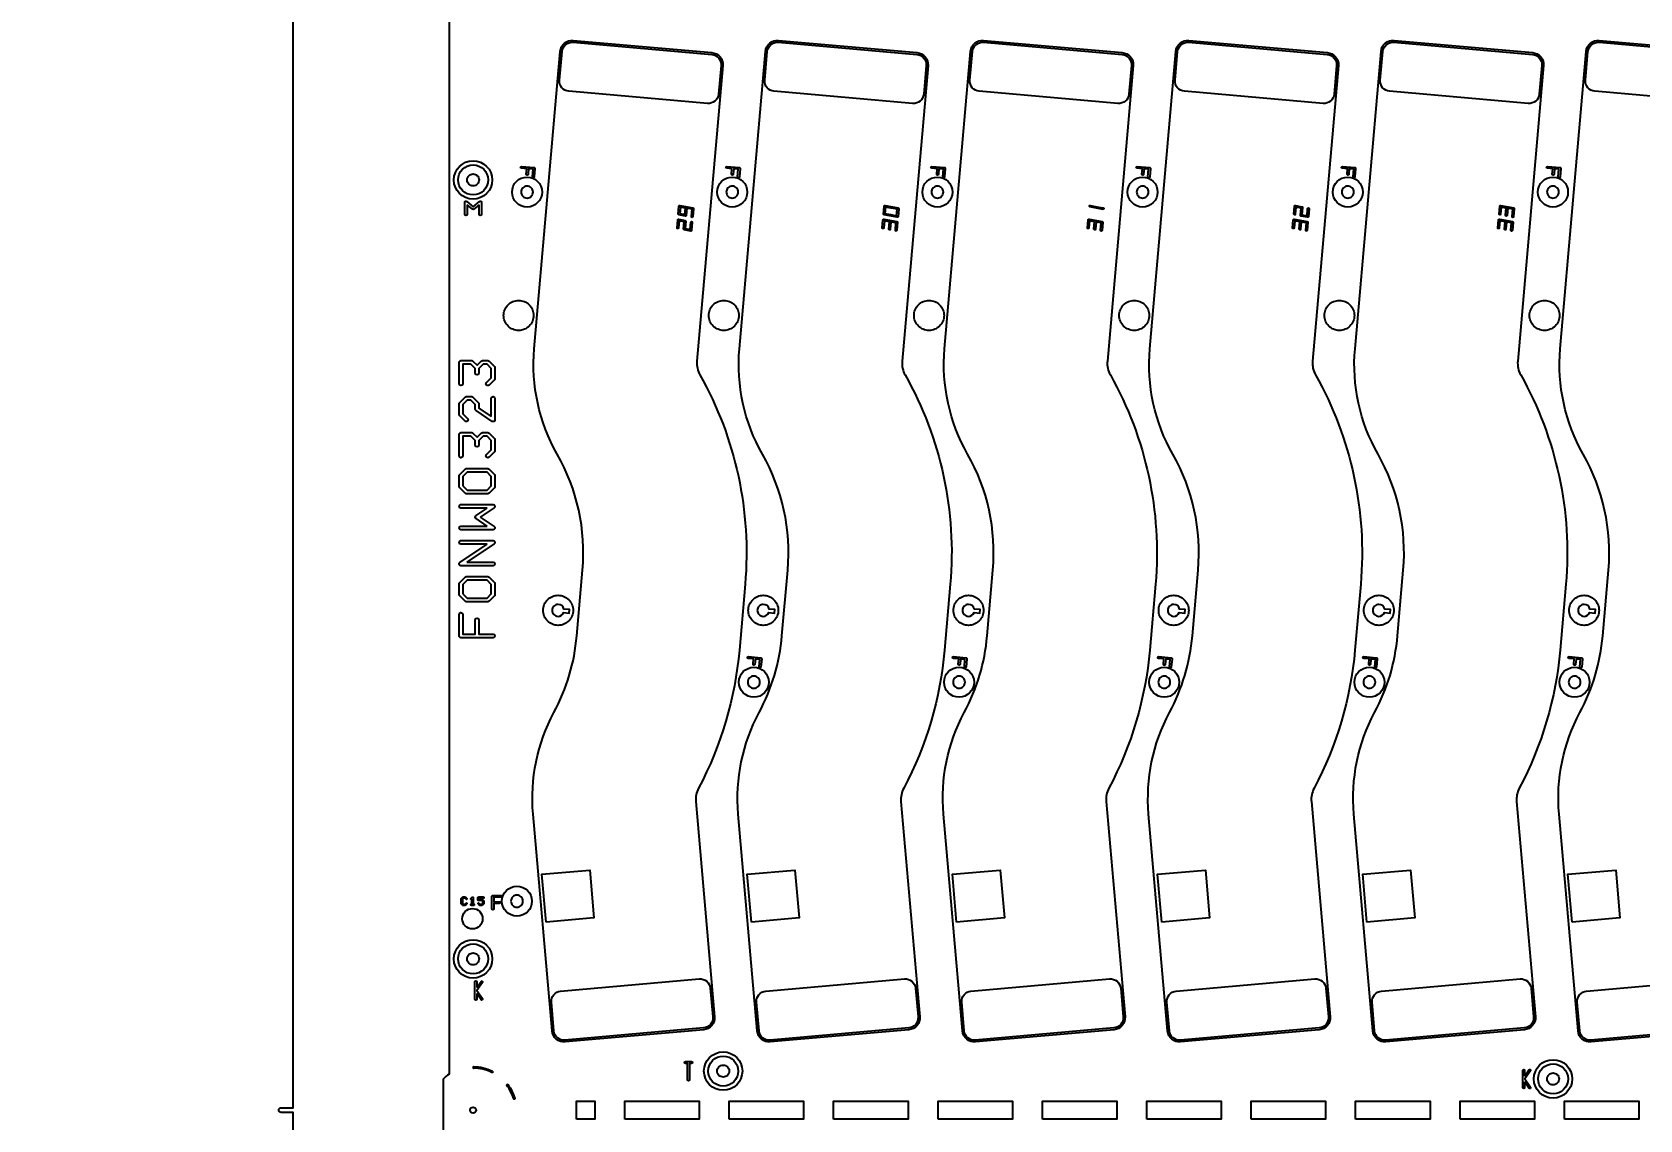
# Model space of a CAD drawing. Extents: x 2864 to 3941, y 2420 to 3182.
# Drawn here: x 2998.4 to 3132.4, y 2834.9 to 2925.6 of the extents above; entities that cross this region are included whole.
import ezdxf

# ---------------------------------------------------------------- set-up
doc = ezdxf.new("R2010")
doc.units = 0
doc.layers.get('Defpoints').update_dxf_attribs({"lineweight": 0})
for name, color, linetype in [('barcode-t', 6, 'Continuous'), ('susa-t', 2, 'Continuous'), ('ttr1_panel', 255, 'Continuous')]:
    doc.layers.add(name, color=color, linetype=linetype)
doc.layers.add('尺寸線', color=3, linetype='Continuous', lineweight=0)
doc.styles.get("Standard").update_dxf_attribs({"font": 'simplex.shx', "height": 2.7})
doc.dimstyles.get("Standard").update_dxf_attribs({"dimtxt": 6, "dimasz": 0.18, "dimexe": 0.18, "dimexo": 0.0625, "dimgap": 0.09, "dimtad": 0, "dimtih": 1, "dimtoh": 1, "dimdec": 4, "dimzin": 0, "dimdsep": 46, "dimtxsty": 'Standard', "dimcen": 0.09, "dimadec": 0, "dimazin": 0, "dimtfac": 1, "dimtdec": 4, "dimtofl": 0, "dimtmove": 0, "dimatfit": 3, "dimfxl": 0, "dimtolj": 1, "dimtzin": 0, "dimarcsym": 0})

# ---------------------------------------------------------------- blocks, each defined once
blk = doc.blocks.new('*D1')
at = {"layer": 'Defpoints', "color": 0, "linetype": 'Continuous'}
for p in [(3039.46, 2985.09), (2933.79, 2978.33), (3058.56, 2686.4)]:
    blk.add_point(p, dxfattribs=at)
at = {"layer": '尺寸線', "color": 0, "linetype": 'Continuous', "lineweight": -2}
for p, q in [((3039.4, 2985.08), (2933.61, 2978.32)), ((2933.8, 2978.15), (2942.21, 2846.63)), ((2952.88, 2679.82), (2942.4, 2843.75)), ((3058.5, 2686.39), (2952.71, 2679.63))]:
    blk.add_line(p, q, dxfattribs=at)
at = {"layer": '尺寸線', "color": 0, "linetype": 'Continuous'}
for points in [[(2933.83, 2978.16), (2933.77, 2978.15), (2933.79, 2978.33)], [(2952.85, 2679.82), (2952.91, 2679.82), (2952.89, 2679.64)]]:
    blk.add_solid(points, dxfattribs=at)
at = {"layer": '尺寸線', "color": 0, "linetype": 'Continuous', "insert": (2942.3, 2845.19), "char_height": 2.7, "attachment_point": 5}
blk.add_mtext('\\A1;299.3021', dxfattribs=at)

msp = doc.modelspace()

# ---------------------------------------------------------------- linework, layer by layer
at = {"layer": 'barcode-t', "linetype": 'Continuous'}
for points in [[(3041.25041, 2851.40495), (3040.90194, 2855.38977), (3044.88651, 2855.73826), (3045.23522, 2851.75342)], [(3058.35041, 2851.40495), (3058.00194, 2855.38977), (3061.98651, 2855.73826), (3062.33522, 2851.75342)], [(3075.45041, 2851.40495), (3075.10194, 2855.38977), (3079.08651, 2855.73826), (3079.43522, 2851.75342)], [(3092.55041, 2851.40495), (3092.20194, 2855.38977), (3096.18651, 2855.73826), (3096.53522, 2851.75342)], [(3109.65041, 2851.40495), (3109.30194, 2855.38977), (3113.28651, 2855.73826), (3113.63522, 2851.75342)], [(3126.75041, 2851.40495), (3126.40194, 2855.38977), (3130.38651, 2855.73826), (3130.73522, 2851.75342)]]:
    msp.add_lwpolyline(points, close=True, dxfattribs=at)
at = {"layer": 'susa-t', "linetype": 'Continuous'}
for points in [[(3042.36598, 2921.54783), (3042.57518, 2923.939, -0.414215), (3043.4959, 2924.71157), (3055.05194, 2923.70055, -0.414216), (3055.82452, 2922.77983), (3055.61532, 2920.38866, -0.414044), (3054.6946, 2919.61608), (3043.13856, 2920.62711, -0.414219)], [(3059.46598, 2921.54783), (3059.67518, 2923.939, -0.414215), (3060.5959, 2924.71157), (3072.15194, 2923.70055, -0.414216), (3072.92452, 2922.77983), (3072.71532, 2920.38866, -0.414044), (3071.7946, 2919.61608), (3060.23856, 2920.62711, -0.414219)], [(3076.56598, 2921.54783), (3076.77518, 2923.939, -0.414215), (3077.6959, 2924.71157), (3089.25194, 2923.70055, -0.414216), (3090.02452, 2922.77983), (3089.81532, 2920.38866, -0.414044), (3088.8946, 2919.61608), (3077.33856, 2920.62711, -0.414219)], [(3093.66598, 2921.54783), (3093.87518, 2923.939, -0.414215), (3094.7959, 2924.71157), (3106.35194, 2923.70055, -0.414216), (3107.12452, 2922.77983), (3106.91532, 2920.38866, -0.414044), (3105.9946, 2919.61608), (3094.43856, 2920.62711, -0.414219)], [(3110.76598, 2921.54783), (3110.97518, 2923.939, -0.414215), (3111.8959, 2924.71157), (3123.45194, 2923.70055, -0.414216), (3124.22452, 2922.77983), (3124.01532, 2920.38866, -0.414044), (3123.0946, 2919.61608), (3111.53856, 2920.62711, -0.414219)], [(3127.86598, 2921.54783), (3128.07518, 2923.939, -0.414215), (3128.9959, 2924.71157), (3140.55194, 2923.70055, -0.414216), (3141.32452, 2922.77983), (3141.11532, 2920.38866, -0.414044), (3140.1946, 2919.61608), (3128.63856, 2920.62711, -0.414219)], [(3054.93132, 2845.89954), (3055.14155, 2843.5084, -0.414115), (3054.36924, 2842.58744), (3042.81343, 2841.57271, -0.414217), (3041.89248, 2842.34502), (3041.6825, 2844.73614, -0.41404), (3042.45481, 2845.65709), (3054.01037, 2846.67185, -0.414215)], [(3072.03132, 2845.89954), (3072.24155, 2843.5084, -0.414115), (3071.46924, 2842.58744), (3059.91343, 2841.57271, -0.414217), (3058.99248, 2842.34502), (3058.7825, 2844.73614, -0.41404), (3059.55481, 2845.65709), (3071.11037, 2846.67185, -0.414215)], [(3089.13132, 2845.89954), (3089.34155, 2843.5084, -0.414115), (3088.56924, 2842.58744), (3077.01343, 2841.57271, -0.414217), (3076.09248, 2842.34502), (3075.8825, 2844.73614, -0.41404), (3076.65481, 2845.65709), (3088.21037, 2846.67185, -0.414215)], [(3106.23132, 2845.89954), (3106.44155, 2843.5084, -0.414115), (3105.66924, 2842.58744), (3094.11343, 2841.57271, -0.414217), (3093.19248, 2842.34502), (3092.9825, 2844.73614, -0.41404), (3093.75481, 2845.65709), (3105.31037, 2846.67185, -0.414215)], [(3123.33132, 2845.89954), (3123.54155, 2843.5084, -0.414115), (3122.76924, 2842.58744), (3111.21343, 2841.57271, -0.414217), (3110.29248, 2842.34502), (3110.0825, 2844.73614, -0.41404), (3110.85481, 2845.65709), (3122.41037, 2846.67185, -0.414215)], [(3140.43132, 2845.89954), (3140.64155, 2843.5084, -0.414115), (3139.86924, 2842.58744), (3128.31343, 2841.57271, -0.414217), (3127.39248, 2842.34502), (3127.1825, 2844.73614, -0.41404), (3127.95481, 2845.65709), (3139.51037, 2846.67185, -0.414215)]]:
    msp.add_lwpolyline(points, format="xyb", close=True, dxfattribs=at)
at = {"layer": 'ttr1_panel'}
msp.add_line((3034.06639, 2881.37687), (3036.3362, 2882.89007), dxfattribs=at)
at = {"layer": 'ttr1_panel', "linetype": 'Continuous'}
for points in [[(3019.16107, 2615.54278, -1), (3019.16107, 2615.94278), (3020.16107, 2615.94278), (3020.16107, 2640.24278), (3020.16107, 2835.54278), (3019.16107, 2835.54278, -1), (3019.16107, 2835.94278), (3020.16107, 2835.94278), (3020.16107, 3031.24278), (3020.16107, 3055.54278), (3019.16107, 3055.54278, -1), (3019.16107, 3055.94278), (3020.16107, 3055.94278), (3020.16107, 3077.24278), (3033.16107, 3077.24278), (3287.16107, 3077.24278), (3300.16107, 3077.24278), (3300.16107, 3055.94278), (3301.16107, 3055.94278, -1), (3301.16107, 3055.54278), (3300.16107, 3055.54278), (3300.16107, 3031.24278)], [(3033.16107, 3015.24945), (3033.16107, 2838.7361, 0.044688), (3032.66107, 2838.33314), (3032.66107, 2833.15241, 0.044688), (3033.16107, 2832.74945), (3033.16107, 2656.2361, 0.044688), (3032.66107, 2655.83314), (3032.66107, 2650.65241, 0.044688), (3033.16107, 2650.24945), (3033.16107, 2645.49278, -0.414215), (3034.41107, 2644.24278, -0.414215), (3033.16107, 2642.99278), (3033.16107, 2640.24278), (3287.16107, 2640.24278)], [(3034.46744, 2910.38678), (3034.46744, 2911.38015, -0.63678), (3034.63165, 2911.45681), (3035.16346, 2911.01363), (3035.69528, 2911.45681, -0.63678), (3035.85949, 2911.38015), (3035.85949, 2910.38678, -1), (3035.65949, 2910.38678), (3035.65949, 2911.16665)], [(3034.66744, 2911.16665), (3034.66744, 2910.38678, -1), (3034.46744, 2910.38678)], [(3035.65949, 2911.16665), (3035.22748, 2910.80664, -0.362064), (3035.09945, 2910.80664), (3034.66744, 2911.16665)], [(3033.99949, 2893.69901), (3033.99949, 2894.59305, -0.200073), (3034.04389, 2894.69958), (3034.48998, 2895.14567, -0.200073), (3034.59651, 2895.19007), (3035.04353, 2895.19007, -0.200073), (3035.15006, 2895.14567), (3035.59615, 2894.69958, -0.200073), (3035.64055, 2894.59305), (3035.64055, 2894.22631), (3036.68161, 2893.53227)], [(3036.68161, 2893.53227), (3036.68161, 2895.04007, -1), (3036.98161, 2895.04007), (3036.98161, 2893.25199, -0.599315), (3036.7483, 2893.12725), (3035.40745, 2894.02115, -0.251008), (3035.34055, 2894.14603), (3035.34055, 2894.53092), (3034.9814, 2894.89007), (3034.65864, 2894.89007), (3034.29949, 2894.53092), (3034.29949, 2893.76114), (3034.70258, 2893.35805, -1), (3034.49045, 2893.14592), (3034.04389, 2893.59248, -0.200073), (3033.99949, 2893.69901)], [(3036.3362, 2885.89007), (3034.14949, 2885.89007, -1), (3034.14949, 2886.19007), (3036.83161, 2886.19007, -0.742389), (3036.91471, 2885.91519), (3035.76097, 2885.14603)], [(3035.76097, 2885.14603), (3036.91471, 2884.37687, -0.742389), (3036.83161, 2884.10199), (3034.14949, 2884.10199)], [(3036.3362, 2884.40199), (3035.40735, 2885.02122, -0.535194), (3035.40735, 2885.27084), (3036.3362, 2885.89007)], [(3034.14949, 2884.10199, -1), (3034.14949, 2884.40199), (3036.3362, 2884.40199)], [(3036.3362, 2882.89007), (3034.14949, 2882.89007, -1), (3034.14949, 2883.19007), (3036.83161, 2883.19007, -0.742389), (3036.91471, 2882.91519), (3034.64491, 2881.40199)], [(3034.64491, 2881.40199), (3036.83161, 2881.40199, -1), (3036.83161, 2881.10199), (3034.14949, 2881.10199, -0.742389), (3034.06639, 2881.37687)], [(3033.99949, 2875.25199), (3033.99949, 2877.04007, -1), (3034.29949, 2877.04007), (3034.29949, 2875.40199), (3035.34055, 2875.40199), (3035.34055, 2876.59305, -1), (3035.64055, 2876.59305), (3035.64055, 2875.40199), (3036.83161, 2875.40199, -1), (3036.83161, 2875.10199), (3035.49055, 2875.10199)], [(3035.49055, 2875.10199), (3034.14949, 2875.10199, -0.414224), (3033.99949, 2875.25199)], [(3035.06499, 2853.32842), (3035.05101, 2853.31444, -1), (3034.9803, 2853.38515)], [(3035.11499, 2852.8031), (3035.01565, 2852.8031, -1), (3035.01565, 2852.9031), (3035.06499, 2852.9031), (3035.06499, 2853.32842)], [(3034.9803, 2853.38515), (3035.07948, 2853.48433, -0.669786), (3035.16499, 2853.44913), (3035.16499, 2852.9031), (3035.21433, 2852.9031, -1), (3035.21433, 2852.8031), (3035.11499, 2852.8031)], [(3035.31222, 2844.98766), (3035.31222, 2846.42806, -1), (3035.46222, 2846.42806), (3035.46222, 2845.94871)], [(3035.46222, 2845.94871), (3035.82217, 2846.47064, -1), (3035.94565, 2846.38548), (3035.47832, 2845.70786), (3035.94565, 2845.03024, -1), (3035.82217, 2844.94508), (3035.46222, 2845.46701)], [(3035.46222, 2845.46701), (3035.46222, 2844.98766, -1), (3035.31222, 2844.98766)], [(3036.77222, 2838.96212, -1), (3036.72747, 2838.8727, 0.113856), (3035.198, 2839.24259)], [(3122.64704, 2837.6173), (3122.64704, 2839.0577, -1), (3122.79704, 2839.0577), (3122.79704, 2838.57835)], [(3122.79704, 2838.57835), (3123.15699, 2839.10028, -1), (3123.28047, 2839.01512), (3122.81315, 2838.3375), (3123.28047, 2837.65988, -1), (3123.15699, 2837.57472), (3122.79704, 2838.09664)], [(3122.79704, 2838.09664), (3122.79704, 2837.6173, -1), (3122.64704, 2837.6173)]]:
    msp.add_lwpolyline(points, format="xyb", dxfattribs=at)
for points in [[(3040.16106, 2860.41206, -0.145892), (3041.89617, 2868.86389, 0.101585), (3043.80371, 2875.26198), (3044.28305, 2880.74091, 0.152268), (3042.17514, 2890.39518, -0.152268), (3040.25808, 2899.17681), (3042.42564, 2923.95208, -0.414215), (3043.50899, 2924.86112), (3055.06477, 2923.85011, -0.414215), (3055.97381, 2922.76677), (3053.81978, 2898.14611, 0.151039), (3054.06884, 2896.99148, -0.151026), (3057.83122, 2879.5556), (3057.35188, 2874.07667, -0.100411), (3053.94764, 2862.5607, 0.144694), (3053.72216, 2861.44947), (3055.29085, 2843.52151, -0.414156), (3054.38176, 2842.43823), (3042.82593, 2841.42705, -0.414232), (3041.74257, 2842.33602)], [(3057.26106, 2860.41206, -0.145892), (3058.99617, 2868.86389, 0.101585), (3060.90371, 2875.26198), (3061.38305, 2880.74091, 0.152268), (3059.27514, 2890.39518, -0.152268), (3057.35808, 2899.17681), (3059.52564, 2923.95208, -0.414215), (3060.60899, 2924.86112), (3072.16477, 2923.85011, -0.414215), (3073.07381, 2922.76677), (3070.91978, 2898.14611, 0.151039), (3071.16884, 2896.99148, -0.151026), (3074.93122, 2879.5556), (3074.45188, 2874.07667, -0.100411), (3071.04764, 2862.5607, 0.144694), (3070.82216, 2861.44947), (3072.39085, 2843.52151, -0.414156), (3071.48176, 2842.43823), (3059.92593, 2841.42705, -0.414232), (3058.84257, 2842.33602)], [(3074.36106, 2860.41206, -0.145892), (3076.09617, 2868.86389, 0.101585), (3078.00371, 2875.26198), (3078.48305, 2880.74091, 0.152268), (3076.37514, 2890.39518, -0.152268), (3074.45808, 2899.17681), (3076.62564, 2923.95208, -0.414215), (3077.70899, 2924.86112), (3089.26477, 2923.85011, -0.414215), (3090.17381, 2922.76677), (3088.01978, 2898.14611, 0.151039), (3088.26884, 2896.99148, -0.151026), (3092.03122, 2879.5556), (3091.55188, 2874.07667, -0.100411), (3088.14764, 2862.5607, 0.144694), (3087.92216, 2861.44947), (3089.49085, 2843.52151, -0.414156), (3088.58176, 2842.43823), (3077.02593, 2841.42705, -0.414232), (3075.94257, 2842.33602)], [(3091.46106, 2860.41206, -0.145892), (3093.19617, 2868.86389, 0.101585), (3095.10371, 2875.26198), (3095.58305, 2880.74091, 0.152268), (3093.47514, 2890.39518, -0.152268), (3091.55808, 2899.17681), (3093.72564, 2923.95208, -0.414215), (3094.80899, 2924.86112), (3106.36477, 2923.85011, -0.414215), (3107.27381, 2922.76677), (3105.11978, 2898.14611, 0.151039), (3105.36884, 2896.99148, -0.151026), (3109.13122, 2879.5556), (3108.65188, 2874.07667, -0.100411), (3105.24764, 2862.5607, 0.144694), (3105.02216, 2861.44947), (3106.59085, 2843.52151, -0.414156), (3105.68176, 2842.43823), (3094.12593, 2841.42705, -0.414232), (3093.04257, 2842.33602)], [(3108.56106, 2860.41206, -0.145892), (3110.29617, 2868.86389, 0.101585), (3112.20371, 2875.26198), (3112.68305, 2880.74091, 0.152268), (3110.57514, 2890.39518, -0.152268), (3108.65808, 2899.17681), (3110.82564, 2923.95208, -0.414215), (3111.90899, 2924.86112), (3123.46477, 2923.85011, -0.414215), (3124.37381, 2922.76677), (3122.21978, 2898.14611, 0.151039), (3122.46884, 2896.99148, -0.151026), (3126.23122, 2879.5556), (3125.75188, 2874.07667, -0.100411), (3122.34764, 2862.5607, 0.144694), (3122.12216, 2861.44947), (3123.69085, 2843.52151, -0.414156), (3122.78176, 2842.43823), (3111.22593, 2841.42705, -0.414232), (3110.14257, 2842.33602)], [(3125.66106, 2860.41206, -0.145892), (3127.39617, 2868.86389, 0.101585), (3129.30371, 2875.26198), (3129.78305, 2880.74091, 0.152268), (3127.67514, 2890.39518, -0.152268), (3125.75808, 2899.17681), (3127.92564, 2923.95208, -0.414215), (3129.00899, 2924.86112), (3140.56477, 2923.85011, -0.414215), (3141.47381, 2922.76677), (3139.31978, 2898.14611, 0.151039), (3139.56884, 2896.99148, -0.151026), (3143.33122, 2879.5556), (3142.85188, 2874.07667, -0.100411), (3139.44764, 2862.5607, 0.144694), (3139.22216, 2861.44947), (3140.79085, 2843.52151, -0.414156), (3139.88176, 2842.43823), (3128.32593, 2841.42705, -0.414232), (3127.24257, 2842.33602)], [(3039.19023, 2914.21414, -1), (3039.2033, 2914.36357), (3040.24238, 2914.27266, -0.414234), (3040.31056, 2914.19141), (3040.24996, 2913.49869, -1), (3040.10053, 2913.51177), (3040.15459, 2914.12977), (3039.78448, 2914.16215), (3039.74557, 2913.71733, -1), (3039.59614, 2913.7304), (3039.63505, 2914.17522)], [(3056.29023, 2914.21414, -1), (3056.3033, 2914.36357), (3057.34238, 2914.27266, -0.414234), (3057.41056, 2914.19141), (3057.34996, 2913.49869, -1), (3057.20053, 2913.51177), (3057.25459, 2914.12977), (3056.88448, 2914.16215), (3056.84557, 2913.71733, -1), (3056.69614, 2913.7304), (3056.73505, 2914.17522)], [(3073.39023, 2914.21414, -1), (3073.4033, 2914.36357), (3074.44238, 2914.27266, -0.414234), (3074.51056, 2914.19141), (3074.44996, 2913.49869, -1), (3074.30053, 2913.51177), (3074.35459, 2914.12977), (3073.98448, 2914.16215), (3073.94557, 2913.71733, -1), (3073.79614, 2913.7304), (3073.83505, 2914.17522)], [(3090.49023, 2914.21414, -1), (3090.5033, 2914.36357), (3091.54238, 2914.27266, -0.414234), (3091.61056, 2914.19141), (3091.54996, 2913.49869, -1), (3091.40053, 2913.51177), (3091.45459, 2914.12977), (3091.08448, 2914.16215), (3091.04557, 2913.71733, -1), (3090.89614, 2913.7304), (3090.93505, 2914.17522)], [(3107.59023, 2914.21414, -1), (3107.6033, 2914.36357), (3108.64238, 2914.27266, -0.414234), (3108.71056, 2914.19141), (3108.64996, 2913.49869, -1), (3108.50053, 2913.51177), (3108.55459, 2914.12977), (3108.18448, 2914.16215), (3108.14557, 2913.71733, -1), (3107.99614, 2913.7304), (3108.03505, 2914.17522)], [(3124.69023, 2914.21414, -1), (3124.7033, 2914.36357), (3125.74238, 2914.27266, -0.414234), (3125.81056, 2914.19141), (3125.74996, 2913.49869, -1), (3125.60053, 2913.51177), (3125.65459, 2914.12977), (3125.28448, 2914.16215), (3125.24557, 2913.71733, -1), (3125.09614, 2913.7304), (3125.13505, 2914.17522)], [(3034.66107, 2913.24278, -0.414217), (3035.16107, 2913.74278, -0.414217), (3035.66107, 2913.24278, -0.414217), (3035.16107, 2912.74278, -0.414217)], [(3039.15798, 2912.23379, 0.414217), (3039.65798, 2911.73379, 0.414217), (3040.15798, 2912.23379, 0.414217), (3039.65798, 2912.73379, 0.414217)], [(3056.25798, 2912.23379, 0.414217), (3056.75798, 2911.73379, 0.414217), (3057.25798, 2912.23379, 0.414217), (3056.75798, 2912.73379, 0.414217)], [(3073.35798, 2912.23379, 0.414217), (3073.85798, 2911.73379, 0.414217), (3074.35798, 2912.23379, 0.414217), (3073.85798, 2912.73379, 0.414217)], [(3090.45798, 2912.23379, 0.414217), (3090.95798, 2911.73379, 0.414217), (3091.45798, 2912.23379, 0.414217), (3090.95798, 2912.73379, 0.414217)], [(3107.55798, 2912.23379, 0.414217), (3108.05798, 2911.73379, 0.414217), (3108.55798, 2912.23379, 0.414217), (3108.05798, 2912.73379, 0.414217)], [(3124.65798, 2912.23379, 0.414217), (3125.15798, 2911.73379, 0.414217), (3125.65798, 2912.23379, 0.414217), (3125.15798, 2912.73379, 0.414217)], [(3052.26039, 2910.39699), (3052.31848, 2911.06099, -0.444356), (3052.3913, 2911.11603), (3053.48271, 2910.91135, -0.386813), (3053.53285, 2910.84551), (3053.47476, 2910.18151, -1), (3053.35223, 2910.19223), (3053.40547, 2910.8007), (3052.98102, 2910.8803), (3052.92884, 2910.28389, -0.444356), (3052.85602, 2910.22884), (3052.31054, 2910.33115, -0.386813)], [(3069.36039, 2910.39699), (3069.41848, 2911.06099, -0.444356), (3069.4913, 2911.11603), (3070.58271, 2910.91135, -0.386813), (3070.63285, 2910.84551), (3070.57476, 2910.18151, -0.444356), (3070.50194, 2910.12646), (3069.41054, 2910.33115, -0.386813)], [(3086.56841, 2910.99518, -1), (3086.59108, 2911.11607), (3087.137, 2911.01369), (3087.68292, 2910.91131, -1), (3087.66025, 2910.79042), (3087.11433, 2910.8928)], [(3103.56039, 2910.39699), (3103.61848, 2911.06099, -0.444356), (3103.6913, 2911.11603), (3104.23679, 2911.01373, -0.386813), (3104.28693, 2910.94789), (3104.2337, 2910.33942), (3104.65814, 2910.25982), (3104.71032, 2910.85623, -1), (3104.83285, 2910.84551), (3104.77476, 2910.18151, -0.444356), (3104.70194, 2910.12646), (3104.15646, 2910.22876, -0.386813), (3104.10631, 2910.29461), (3104.15955, 2910.90308), (3103.7351, 2910.98268), (3103.68292, 2910.38627, -1)], [(3120.66039, 2910.39699), (3120.71848, 2911.06099, -0.444356), (3120.7913, 2911.11603), (3121.88271, 2910.91135, -0.386813), (3121.93285, 2910.84551), (3121.87476, 2910.18151, -1), (3121.75223, 2910.19223), (3121.80547, 2910.8007), (3121.38102, 2910.8803), (3121.32884, 2910.28389, -1), (3121.20631, 2910.29461), (3121.25955, 2910.90308), (3120.8351, 2910.98268), (3120.78292, 2910.38627, -1)], [(3052.16016, 2909.25136), (3052.21826, 2909.91536, -0.444356), (3052.29108, 2909.9704), (3052.83656, 2909.8681, -0.386813), (3052.8867, 2909.80226), (3052.83347, 2909.19379), (3053.25791, 2909.11419), (3053.31009, 2909.71059, -1), (3053.43262, 2909.69987), (3053.37458, 2909.03638, -0.445733), (3053.30193, 2908.98079), (3052.75601, 2909.08317, -0.388154), (3052.70613, 2909.14947), (3052.75932, 2909.75745), (3052.33487, 2909.83705), (3052.28269, 2909.24064, -1)], [(3069.26016, 2909.25136), (3069.31826, 2909.91536, -0.444356), (3069.39108, 2909.9704), (3070.48248, 2909.76572, -0.386813), (3070.53262, 2909.69987), (3070.47453, 2909.03588, -1), (3070.352, 2909.0466), (3070.40524, 2909.65506), (3069.98079, 2909.73466), (3069.92861, 2909.13825, -1), (3069.80608, 2909.14897), (3069.85932, 2909.75745), (3069.43487, 2909.83705), (3069.38269, 2909.24064, -1)], [(3086.36016, 2909.25136), (3086.41826, 2909.91536, -0.444356), (3086.49108, 2909.9704), (3087.58248, 2909.76572, -0.386813), (3087.63262, 2909.69987), (3087.57453, 2909.03588, -1), (3087.452, 2909.0466), (3087.50524, 2909.65506), (3087.08079, 2909.73466), (3087.02861, 2909.13825, -1), (3086.90608, 2909.14897), (3086.95932, 2909.75745), (3086.53487, 2909.83705), (3086.48269, 2909.24064, -1)], [(3103.46016, 2909.25136), (3103.51826, 2909.91536, -0.444356), (3103.59108, 2909.9704), (3104.68248, 2909.76572, -0.386813), (3104.73262, 2909.69987), (3104.67453, 2909.03588, -1), (3104.552, 2909.0466), (3104.60524, 2909.65506), (3104.18079, 2909.73466), (3104.12861, 2909.13825, -1), (3104.00608, 2909.14897), (3104.05932, 2909.75745), (3103.63487, 2909.83705), (3103.58269, 2909.24064, -1)], [(3120.56016, 2909.25136), (3120.61826, 2909.91536, -0.444356), (3120.69108, 2909.9704), (3121.78248, 2909.76572, -0.386813), (3121.83262, 2909.69987), (3121.77453, 2909.03588, -1), (3121.652, 2909.0466), (3121.70524, 2909.65506), (3121.28079, 2909.73466), (3121.22861, 2909.13825, -1), (3121.10608, 2909.14897), (3121.15932, 2909.75745), (3120.73487, 2909.83705), (3120.68269, 2909.24064, -1)], [(3037.70626, 2901.9501, -0.414215), (3038.95626, 2903.2001, -0.414215), (3040.20626, 2901.9501, -0.414215), (3038.95626, 2900.7001, -0.414215)], [(3054.80626, 2901.9501, -0.414215), (3056.05626, 2903.2001, -0.414215), (3057.30626, 2901.9501, -0.414215), (3056.05626, 2900.7001, -0.414215)], [(3071.90626, 2901.9501, -0.414215), (3073.15626, 2903.2001, -0.414215), (3074.40626, 2901.9501, -0.414215), (3073.15626, 2900.7001, -0.414215)], [(3089.00626, 2901.9501, -0.414215), (3090.25626, 2903.2001, -0.414215), (3091.50626, 2901.9501, -0.414215), (3090.25626, 2900.7001, -0.414215)], [(3106.10626, 2901.9501, -0.414215), (3107.35626, 2903.2001, -0.414215), (3108.60626, 2901.9501, -0.414215), (3107.35626, 2900.7001, -0.414215)], [(3123.20626, 2901.9501, -0.414215), (3124.45626, 2903.2001, -0.414215), (3125.70626, 2901.9501, -0.414215), (3124.45626, 2900.7001, -0.414215)], [(3033.99949, 2896.25199), (3033.99949, 2898.04007, -0.414224), (3034.14949, 2898.19007), (3035.04353, 2898.19007, -0.200073), (3035.15006, 2898.14567), (3035.49055, 2897.80518), (3035.83104, 2898.14567, -0.200073), (3035.93757, 2898.19007), (3036.38459, 2898.19007, -0.200073), (3036.49112, 2898.14567), (3036.93721, 2897.69958, -0.200073), (3036.98161, 2897.59305), (3036.98161, 2896.69901, -0.200073), (3036.93721, 2896.59248), (3036.49066, 2896.14592, -1), (3036.27853, 2896.35805), (3036.68161, 2896.76114), (3036.68161, 2897.53092), (3036.32246, 2897.89007), (3035.9997, 2897.89007), (3035.64055, 2897.53092), (3035.64055, 2897.14603, -1), (3035.34055, 2897.14603), (3035.34055, 2897.53092), (3034.9814, 2897.89007), (3034.29949, 2897.89007), (3034.29949, 2896.25199, -1)], [(3033.99949, 2890.25199), (3033.99949, 2892.04007, -0.414224), (3034.14949, 2892.19007), (3035.04353, 2892.19007, -0.200073), (3035.15006, 2892.14567), (3035.49055, 2891.80518), (3035.83104, 2892.14567, -0.200073), (3035.93757, 2892.19007), (3036.38459, 2892.19007, -0.200073), (3036.49112, 2892.14567), (3036.93721, 2891.69958, -0.200073), (3036.98161, 2891.59305), (3036.98161, 2890.69901, -0.200073), (3036.93721, 2890.59248), (3036.49066, 2890.14592, -1), (3036.27853, 2890.35805), (3036.68161, 2890.76114), (3036.68161, 2891.53092), (3036.32246, 2891.89007), (3035.9997, 2891.89007), (3035.64055, 2891.53092), (3035.64055, 2891.14603, -1), (3035.34055, 2891.14603), (3035.34055, 2891.53092), (3034.9814, 2891.89007), (3034.29949, 2891.89007), (3034.29949, 2890.25199, -1)], [(3033.99949, 2887.69901), (3033.99949, 2888.59305, -0.200073), (3034.04389, 2888.69958), (3034.48998, 2889.14567, -0.200073), (3034.59651, 2889.19007), (3036.38459, 2889.19007, -0.200073), (3036.49112, 2889.14567), (3036.93721, 2888.69958, -0.200073), (3036.98161, 2888.59305), (3036.98161, 2887.69901, -0.200073), (3036.93721, 2887.59248), (3036.49112, 2887.14639, -0.200073), (3036.38459, 2887.10199), (3034.59651, 2887.10199, -0.200073), (3034.48998, 2887.14639), (3034.04389, 2887.59248, -0.200073)], [(3033.99949, 2878.69901), (3033.99949, 2879.59305, -0.200073), (3034.04389, 2879.69958), (3034.48998, 2880.14567, -0.200073), (3034.59651, 2880.19007), (3036.38459, 2880.19007, -0.200073), (3036.49112, 2880.14567), (3036.93721, 2879.69958, -0.200073), (3036.98161, 2879.59305), (3036.98161, 2878.69901, -0.200073), (3036.93721, 2878.59248), (3036.49112, 2878.14639, -0.200073), (3036.38459, 2878.10199), (3034.59651, 2878.10199, -0.200073), (3034.48998, 2878.14639), (3034.04389, 2878.59248, -0.200073)], [(3040.99734, 2877.3827, -0.414215), (3042.24734, 2878.6327, -0.414215), (3043.49734, 2877.3827, -0.414215), (3042.24734, 2876.1327, -0.414215)], [(3058.09734, 2877.3827, -0.414215), (3059.34734, 2878.6327, -0.414215), (3060.59734, 2877.3827, -0.414215), (3059.34734, 2876.1327, -0.414215)], [(3075.19734, 2877.3827, -0.414215), (3076.44734, 2878.6327, -0.414215), (3077.69734, 2877.3827, -0.414215), (3076.44734, 2876.1327, -0.414215)], [(3092.29734, 2877.3827, -0.414215), (3093.54734, 2878.6327, -0.414215), (3094.79734, 2877.3827, -0.414215), (3093.54734, 2876.1327, -0.414215)], [(3109.39734, 2877.3827, -0.414215), (3110.64734, 2878.6327, -0.414215), (3111.89734, 2877.3827, -0.414215), (3110.64734, 2876.1327, -0.414215)], [(3126.49734, 2877.3827, -0.414215), (3127.74734, 2878.6327, -0.414215), (3128.99734, 2877.3827, -0.414215), (3127.74734, 2876.1327, -0.414215)], [(3041.74734, 2877.3827, 0.414217), (3042.24734, 2876.8827, 0.303552), (3042.70942, 2877.1917), (3043.18179, 2877.15037), (3043.20794, 2877.44923), (3042.73557, 2877.49056, 0.351876), (3042.24734, 2877.8827, 0.414217)], [(3058.84734, 2877.3827, 0.414217), (3059.34734, 2876.8827, 0.303552), (3059.80942, 2877.1917), (3060.28179, 2877.15037), (3060.30794, 2877.44923), (3059.83557, 2877.49056, 0.351876), (3059.34734, 2877.8827, 0.414217)], [(3075.94734, 2877.3827, 0.414217), (3076.44734, 2876.8827, 0.303552), (3076.90942, 2877.1917), (3077.38179, 2877.15037), (3077.40794, 2877.44923), (3076.93557, 2877.49056, 0.351876), (3076.44734, 2877.8827, 0.414217)], [(3093.04734, 2877.3827, 0.414217), (3093.54734, 2876.8827, 0.303552), (3094.00942, 2877.1917), (3094.48179, 2877.15037), (3094.50794, 2877.44923), (3094.03557, 2877.49056, 0.351876), (3093.54734, 2877.8827, 0.414217)], [(3110.14734, 2877.3827, 0.414217), (3110.64734, 2876.8827, 0.303552), (3111.10942, 2877.1917), (3111.58179, 2877.15037), (3111.60794, 2877.44923), (3111.13557, 2877.49056, 0.351876), (3110.64734, 2877.8827, 0.414217)], [(3127.24734, 2877.3827, 0.414217), (3127.74734, 2876.8827, 0.303552), (3128.20942, 2877.1917), (3128.68179, 2877.15037), (3128.70794, 2877.44923), (3128.23557, 2877.49056, 0.351876), (3127.74734, 2877.8827, 0.414217)], [(3058.09109, 2873.37694, -1), (3058.10416, 2873.52637), (3059.14324, 2873.43547, -0.414234), (3059.21142, 2873.35421), (3059.15082, 2872.66149, -1), (3059.00139, 2872.67457), (3059.05545, 2873.29257), (3058.68534, 2873.32495), (3058.64643, 2872.88013, -1), (3058.497, 2872.8932), (3058.53591, 2873.33803)], [(3075.19109, 2873.37694, -1), (3075.20416, 2873.52637), (3076.24324, 2873.43547, -0.414234), (3076.31142, 2873.35421), (3076.25082, 2872.66149, -1), (3076.10139, 2872.67457), (3076.15545, 2873.29257), (3075.78534, 2873.32495), (3075.74643, 2872.88013, -1), (3075.597, 2872.8932), (3075.63591, 2873.33803)], [(3092.29109, 2873.37694, -1), (3092.30416, 2873.52637), (3093.34324, 2873.43547, -0.414234), (3093.41142, 2873.35421), (3093.35082, 2872.66149, -1), (3093.20139, 2872.67457), (3093.25545, 2873.29257), (3092.88534, 2873.32495), (3092.84643, 2872.88013, -1), (3092.697, 2872.8932), (3092.73591, 2873.33803)], [(3109.39109, 2873.37694, -1), (3109.40416, 2873.52637), (3110.44324, 2873.43547, -0.414234), (3110.51142, 2873.35421), (3110.45082, 2872.66149, -1), (3110.30139, 2872.67457), (3110.35545, 2873.29257), (3109.98534, 2873.32495), (3109.94643, 2872.88013, -1), (3109.797, 2872.8932), (3109.83591, 2873.33803)], [(3126.49109, 2873.37694, -1), (3126.50416, 2873.52637), (3127.54324, 2873.43547, -0.414234), (3127.61142, 2873.35421), (3127.55082, 2872.66149, -1), (3127.40139, 2872.67457), (3127.45545, 2873.29257), (3127.08534, 2873.32495), (3127.04643, 2872.88013, -1), (3126.897, 2872.8932), (3126.93591, 2873.33803)], [(3058.05884, 2871.3966, 0.414217), (3058.55884, 2870.8966, 0.414217), (3059.05884, 2871.3966, 0.414217), (3058.55884, 2871.8966, 0.414217)], [(3075.15884, 2871.3966, 0.414217), (3075.65884, 2870.8966, 0.414217), (3076.15884, 2871.3966, 0.414217), (3075.65884, 2871.8966, 0.414217)], [(3092.25884, 2871.3966, 0.414217), (3092.75884, 2870.8966, 0.414217), (3093.25884, 2871.3966, 0.414217), (3092.75884, 2871.8966, 0.414217)], [(3109.35884, 2871.3966, 0.414217), (3109.85884, 2870.8966, 0.414217), (3110.35884, 2871.3966, 0.414217), (3109.85884, 2871.8966, 0.414217)], [(3126.45884, 2871.3966, 0.414217), (3126.95884, 2870.8966, 0.414217), (3127.45884, 2871.3966, 0.414217), (3126.95884, 2871.8966, 0.414217)], [(3034.16632, 2852.95244), (3034.16632, 2853.34979, -0.200121), (3034.18112, 2853.3853), (3034.28014, 2853.48433, -0.200121), (3034.31565, 2853.49913), (3034.51433, 2853.49913, -0.200121), (3034.54984, 2853.48433), (3034.64902, 2853.38515, -1), (3034.57831, 2853.31444), (3034.49362, 2853.39913), (3034.33636, 2853.39913), (3034.26632, 2853.32908), (3034.26632, 2852.97315), (3034.33636, 2852.9031), (3034.49362, 2852.9031), (3034.57831, 2852.9878, -1), (3034.64902, 2852.91709), (3034.54984, 2852.8179, -0.200121), (3034.51433, 2852.8031), (3034.31565, 2852.8031, -0.200121), (3034.28014, 2852.8179), (3034.18112, 2852.91693, -0.200121)], [(3034.25974, 2851.68646, -0.414215), (3035.10974, 2852.53646, -0.414215), (3035.95974, 2851.68646, -0.414215), (3035.10974, 2850.83646, -0.414215)], [(3035.56632, 2853.25045), (3035.56632, 2853.44913, -0.414253), (3035.61632, 2853.49913), (3036.01367, 2853.49913, -1), (3036.01367, 2853.39913), (3035.66632, 2853.39913), (3035.66632, 2853.30045), (3035.91433, 2853.30045, -0.200121), (3035.94984, 2853.28565), (3036.04887, 2853.18663, -0.200121), (3036.06367, 2853.15112), (3036.06367, 2852.95244, -0.200121), (3036.04887, 2852.91693), (3035.94984, 2852.8179, -0.200121), (3035.91433, 2852.8031), (3035.71565, 2852.8031, -0.200121), (3035.68014, 2852.8179), (3035.58096, 2852.91709, -1), (3035.65167, 2852.9878), (3035.73636, 2852.9031), (3035.89362, 2852.9031), (3035.96367, 2852.97315), (3035.96367, 2853.13041), (3035.89362, 2853.20045), (3035.61632, 2853.20045, -0.414253)], [(3036.73609, 2852.51349), (3036.73609, 2853.03501), (3036.73609, 2853.55654, -0.414241), (3036.81109, 2853.63154), (3037.50645, 2853.63154, -1), (3037.50645, 2853.48154), (3036.88609, 2853.48154), (3036.88609, 2853.11001), (3037.33261, 2853.11001, -1), (3037.33261, 2852.96001), (3036.88609, 2852.96001), (3036.88609, 2852.51349, -1)], [(3038.31813, 2853.15206, 0.414217), (3038.81813, 2852.65206, 0.414217), (3039.31813, 2853.15206, 0.414217), (3038.81813, 2853.65206, 0.414217)], [(3034.66107, 2848.34278, -0.414217), (3035.16107, 2848.84278, -0.414217), (3035.66107, 2848.34278, -0.414217), (3035.16107, 2847.84278, -0.414217)], [(3052.86458, 2839.63424, -1), (3052.86458, 2839.78424), (3053.11292, 2839.78424), (3053.36127, 2839.78424, -1), (3053.36127, 2839.63424), (3053.18792, 2839.63424), (3053.18792, 2838.26884, -1), (3053.03792, 2838.26884), (3053.03792, 2839.63424)], [(3055.5036, 2838.99432, -0.414217), (3056.0036, 2839.49432, -0.414217), (3056.5036, 2838.99432, -0.414217), (3056.0036, 2838.49432, -0.414217)], [(3037.97868, 2837.81909, -1), (3038.05918, 2837.87841, -0.091503), (3038.63057, 2836.70328, -1), (3038.53419, 2836.6766, 0.091503)], [(3124.66107, 2838.34278, -0.414217), (3125.16107, 2838.84278, -0.414217), (3125.66107, 2838.34278, -0.414217), (3125.16107, 2837.84278, -0.414217)], [(3034.91107, 2835.74278, -0.414222), (3035.16107, 2835.99278, -0.414222), (3035.41107, 2835.74278, -0.414222), (3035.16107, 2835.49278, -0.414222)]]:
    msp.add_lwpolyline(points, format="xyb", close=True, dxfattribs=at)
for points in [[(3052.38778, 2910.4418), (3052.81222, 2910.3622), (3052.85955, 2910.90308), (3052.4351, 2910.98268)], [(3069.48778, 2910.4418), (3069.97891, 2910.34969), (3070.45814, 2910.25982), (3070.50547, 2910.8007), (3070.01433, 2910.8928), (3069.5351, 2910.98268)], [(3034.29949, 2887.76114), (3034.65864, 2887.40199), (3036.32246, 2887.40199), (3036.68161, 2887.76114), (3036.68161, 2888.53092), (3036.32246, 2888.89007), (3034.65864, 2888.89007), (3034.29949, 2888.53092)], [(3034.29949, 2878.76114), (3034.65864, 2878.40199), (3036.32246, 2878.40199), (3036.68161, 2878.76114), (3036.68161, 2879.53092), (3036.32246, 2879.89007), (3034.65864, 2879.89007), (3034.29949, 2879.53092)], [(3043.78391, 2834.99278), (3043.78391, 2836.49278), (3045.31107, 2836.49278), (3045.31107, 2834.99278)], [(3047.81107, 2834.99278), (3047.81107, 2836.49278), (3054.01107, 2836.49278), (3054.01107, 2834.99278)], [(3056.51107, 2834.99278), (3056.51107, 2836.49278), (3062.71107, 2836.49278), (3062.71107, 2834.99278)], [(3065.21107, 2834.99278), (3065.21107, 2836.49278), (3071.41107, 2836.49278), (3071.41107, 2834.99278)], [(3073.91107, 2834.99278), (3073.91107, 2836.49278), (3080.11107, 2836.49278), (3080.11107, 2834.99278)], [(3082.61107, 2834.99278), (3082.61107, 2836.49278), (3088.81107, 2836.49278), (3088.81107, 2834.99278)], [(3091.31107, 2834.99278), (3091.31107, 2836.49278), (3097.51107, 2836.49278), (3097.51107, 2834.99278)], [(3100.01107, 2834.99278), (3100.01107, 2836.49278), (3106.21107, 2836.49278), (3106.21107, 2834.99278)], [(3108.71107, 2834.99278), (3108.71107, 2836.49278), (3114.91107, 2836.49278), (3114.91107, 2834.99278)], [(3117.41107, 2834.99278), (3117.41107, 2836.49278), (3123.61107, 2836.49278), (3123.61107, 2834.99278)], [(3126.11107, 2834.99278), (3126.11107, 2836.49278), (3132.31107, 2836.49278), (3132.31107, 2834.99278)]]:
    msp.add_lwpolyline(points, close=True, dxfattribs=at)
at = {"layer": 'ttr1_panel'}
for centre, radius in [((3035.16107, 2913.24278), 1.6), ((3035.16107, 2913.24278), 1.25), ((3039.65798, 2912.23379), 1.25), ((3056.75798, 2912.23379), 1.25), ((3073.85798, 2912.23379), 1.25), ((3090.95798, 2912.23379), 1.25), ((3108.05798, 2912.23379), 1.25), ((3125.15798, 2912.23379), 1.25), ((3058.55884, 2871.3966), 1.25), ((3075.65884, 2871.3966), 1.25), ((3092.75884, 2871.3966), 1.25), ((3109.85884, 2871.3966), 1.25), ((3126.95884, 2871.3966), 1.25), ((3038.81813, 2853.15206), 1.25), ((3035.16107, 2848.34278), 1.6), ((3035.16107, 2848.34278), 1.25), ((3056.0036, 2838.99432), 1.6), ((3056.0036, 2838.99432), 1.25), ((3125.16107, 2838.34278), 1.6), ((3125.16107, 2838.34278), 1.25)]:
    msp.add_circle(centre, radius, dxfattribs=at)
for centre, radius, start, end in [((3035.19852, 2839.29258), 0.05, 89.395522, 269.395522), ((3035.16106, 2835.74278), 3.6, 63.413683, 89.395296)]:
    msp.add_arc(centre, radius, start, end, dxfattribs=at)

# ---------------------------------------------------------------- dimensions: what is measured, and where the dimension line sits
at = {"layer": '尺寸線', "linetype": 'Continuous'}
dim = msp.add_linear_dim(base=(2933.79121, 2978.33329), p1=(3058.55884, 2686.39659), p2=(3039.46329, 2985.08896), angle=93.6579685, dimstyle='Standard', dxfattribs=at)
dim.commit()
dim.dimension.update_dxf_attribs({"geometry": '*D1', "text_midpoint": (2942.3032, 2845.1889), "dimtype": 161})

doc.saveas('drawing.dxf')
